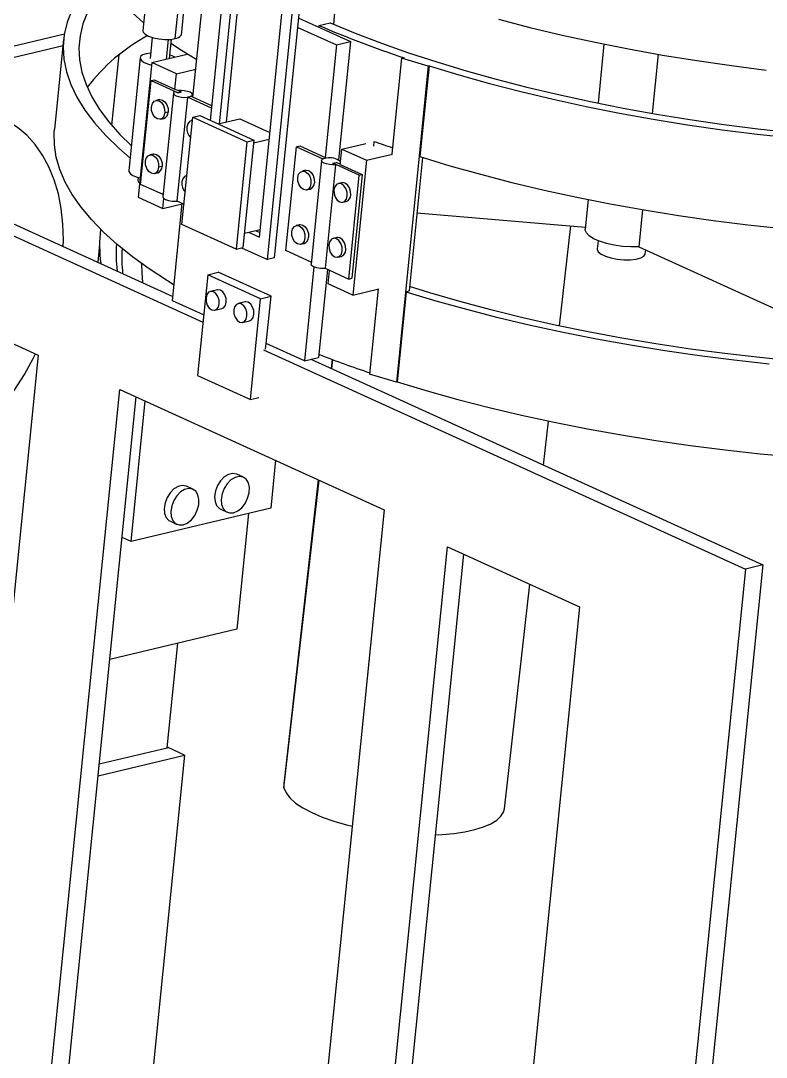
# Model space of a CAD drawing. Header units: inches. Extents: x 0.1 to 8.4, y -6.9 to 10.9.
# Drawn here: x 1.946 to 3.465, y 2.218 to 4.331 of the extents above; entities that cross this region are included whole.
import ezdxf

# ---------------------------------------------------------------- set-up
doc = ezdxf.new("R2010")
doc.units = ezdxf.units.IN
doc.header["$MEASUREMENT"] = 0

msp = doc.modelspace()

# ---------------------------------------------------------------- linework, layer by layer
at = {"color": 7, "linetype": 'Continuous', "lineweight": 25}
for p, q in [((2.4631, 3.8473), (2.5697, 4.9051)), ((2.4489, 3.8439), (2.5554, 4.9017)), ((2.3848, 4.6518), (2.332, 4.1277)), ((2.4027, 4.6436), (2.3501, 4.1209)), ((2.416, 4.6376), (2.3643, 4.1243)), ((2.4323, 3.8896), (2.5041, 4.6022)), ((2.2085, 4.4484), (2.1946, 4.3105)), ((2.2866, 4.4393), (2.2727, 4.3013)), ((2.2607, 4.2943), (2.2746, 4.4322)), ((2.2968, 4.1749), (2.3199, 4.404)), ((2.5899, 4.4043), (2.5832, 4.324)), ((2.5124, 4.3361), (2.6176, 4.2882)), ((2.5104, 4.3172), (2.5891, 4.2814)), ((2.5533, 4.3213), (2.5529, 4.3177)), ((2.5533, 4.3213), (2.5766, 4.3268)), ((1.4043, 4.1539), (2.0347, 4.3042)), ((2.0331, 4.2924), (2.0147, 4.1095)), ((2.2136, 4.2967), (2.2093, 4.2536)), ((2.2489, 4.2541), (2.2528, 4.2929)), ((1.4418, 4.1395), (2.0319, 4.2802)), ((2.5891, 4.2814), (2.566, 4.0523)), ((2.5891, 4.2814), (2.6176, 4.2882)), ((2.6176, 4.2882), (2.5933, 4.0471)), ((3.1346, 4.2832), (3.1225, 4.1628)), ((2.1454, 4.2611), (2.131, 4.1178)), ((2.1891, 4.2552), (2.1659, 4.0252)), ((2.2104, 4.2649), (2.2013, 4.2635)), ((2.2128, 4.2455), (2.2852, 4.2627)), ((2.7218, 4.2542), (2.7022, 4.0593)), ((2.7218, 4.2542), (2.7272, 4.2552)), ((2.7762, 4.238), (2.7218, 4.2542)), ((3.245, 4.2624), (3.2329, 4.142)), ((2.2128, 4.2455), (2.1852, 3.9708)), ((2.263, 4.2227), (2.2128, 4.2455)), ((2.263, 4.2227), (2.3026, 4.2321)), ((2.7762, 4.238), (2.7114, 3.5941)), ((2.778, 4.2387), (2.7593, 4.0537)), ((2.778, 4.2387), (2.7762, 4.238)), ((2.1902, 3.9972), (2.2115, 4.2088)), ((2.2115, 4.2088), (2.2179, 4.2103)), ((2.2115, 4.2088), (2.2654, 4.1843)), ((2.2179, 4.2103), (2.2598, 4.1912)), ((2.2598, 4.1912), (2.263, 4.2227)), ((2.2653, 4.1838), (2.2596, 4.1864)), ((2.2605, 4.1914), (2.2598, 4.1912)), ((2.2605, 4.1914), (2.2725, 4.186)), ((2.2653, 4.1838), (2.2724, 4.1855)), ((2.2654, 4.1843), (2.2653, 4.1838)), ((2.2654, 4.1843), (2.2725, 4.186)), ((2.2725, 4.186), (2.2724, 4.1855)), ((2.2283, 4.17), (2.2212, 4.1683)), ((2.2569, 4.1834), (2.2356, 3.9719)), ((2.2855, 4.1751), (2.2642, 3.9635)), ((2.2855, 4.1751), (2.2927, 4.1768)), ((2.3345, 4.1528), (2.2855, 4.1751)), ((2.2968, 4.1749), (2.2927, 4.1768)), ((2.2957, 4.1754), (2.2961, 4.1795)), ((2.335, 4.1575), (2.2968, 4.1749)), ((2.2463, 4.1447), (2.2392, 4.143)), ((1.4039, 4.132), (2.3171, 3.7163)), ((1.4395, 4.1405), (2.2559, 3.7688)), ((2.2303, 4.13), (2.2374, 4.1317)), ((2.2744, 3.9156), (2.2964, 4.134)), ((2.2958, 4.1277), (2.2933, 4.1271)), ((2.2964, 4.134), (2.3107, 4.1373)), ((2.2964, 4.134), (2.4066, 4.0838)), ((2.3107, 4.1373), (2.4208, 4.0872)), ((2.3479, 4.1204), (2.3922, 4.1309)), ((2.3922, 4.1309), (2.4538, 4.1029)), ((2.4066, 4.0838), (2.3846, 3.8654)), ((2.4208, 4.0872), (2.3988, 3.8688)), ((2.4066, 4.0838), (2.4208, 4.0872)), ((2.4202, 4.0816), (2.4524, 4.0893)), ((2.6001, 4.0692), (2.649, 4.0808)), ((2.6653, 4.075), (2.6663, 4.0848)), ((2.216, 4.0591), (2.2089, 4.0574)), ((2.4863, 3.8624), (2.5076, 4.074)), ((2.5076, 4.074), (2.5147, 4.0757)), ((2.5076, 4.074), (2.5615, 4.0495)), ((2.5147, 4.0757), (2.566, 4.0523)), ((2.597, 4.0377), (2.6001, 4.0692)), ((2.6001, 4.0692), (2.6503, 4.0464)), ((2.6503, 4.0464), (2.7033, 4.059)), ((2.5588, 4.046), (2.5375, 3.8345)), ((2.5615, 4.0495), (2.5614, 4.049)), ((2.5615, 4.0495), (2.5686, 4.0512)), ((2.5685, 4.0507), (2.5616, 4.049)), ((2.566, 4.0523), (2.5686, 4.0512)), ((2.5873, 4.0372), (2.566, 3.8261)), ((2.5686, 4.0512), (2.5685, 4.0507)), ((2.5816, 4.0403), (2.5888, 4.042)), ((2.6355, 4.0158), (2.5816, 4.0403)), ((2.5816, 4.0403), (2.5816, 4.0398)), ((2.5816, 4.0398), (2.5873, 4.0372)), ((2.597, 4.0382), (2.5888, 4.042)), ((2.5973, 4.0406), (2.5951, 4.0391)), ((2.597, 4.0377), (2.6419, 4.0173)), ((2.6503, 4.0464), (2.6226, 3.7716)), ((2.7647, 4.052), (2.7373, 3.7802)), ((2.218, 4.0191), (2.2251, 4.0208)), ((2.234, 4.0338), (2.2269, 4.0321)), ((2.2845, 4.0155), (2.2832, 4.0152)), ((2.5265, 4.0259), (2.5194, 4.0242)), ((2.6142, 3.8042), (2.6355, 4.0158)), ((2.6419, 4.0173), (2.6206, 3.8057)), ((2.6355, 4.0158), (2.6419, 4.0173)), ((2.1849, 4.0115), (2.1843, 4.0052)), ((2.2361, 3.9763), (2.1902, 3.9972)), ((2.6003, 4.0006), (2.5932, 3.9989)), ((2.5285, 3.9859), (2.5357, 3.9876)), ((2.1852, 3.9708), (2.2353, 3.9479)), ((2.2353, 3.9479), (2.2374, 3.9687)), ((2.2353, 3.9479), (2.2749, 3.9574)), ((2.2551, 3.7601), (2.2751, 3.9586)), ((2.2642, 3.9635), (2.2786, 3.957)), ((2.6023, 3.9606), (2.6094, 3.9623)), ((3.1027, 3.9663), (3.0966, 3.9056)), ((2.7533, 3.9393), (3.097, 3.9099)), ((3.2131, 3.9458), (3.2055, 3.87)), ((2.3846, 3.8654), (2.2744, 3.9156)), ((2.5142, 3.915), (2.5071, 3.9133)), ((3.0437, 3.7086), (3.0669, 3.9125)), ((2.4017, 3.8976), (2.4339, 3.9053)), ((2.4103, 3.8997), (2.4323, 3.8896)), ((2.4245, 3.9031), (2.4333, 3.8991)), ((2.5901, 3.8887), (2.583, 3.887)), ((2.1065, 3.8743), (2.1029, 3.8385)), ((2.3846, 3.8654), (2.3988, 3.8688)), ((2.3958, 3.8681), (2.4489, 3.8439)), ((2.5163, 3.875), (2.5234, 3.8767)), ((3.1227, 3.8822), (3.121, 3.8655)), ((3.2055, 3.87), (3.5771, 3.7008)), ((2.4631, 3.8473), (2.4489, 3.8439)), ((2.5379, 3.8389), (2.4863, 3.8624)), ((2.5921, 3.8487), (2.5993, 3.8504)), ((3.2189, 3.8556), (3.2197, 3.8635)), ((2.5435, 3.8288), (2.5243, 3.6376)), ((2.566, 3.8261), (2.6142, 3.8042)), ((2.3268, 3.8129), (2.3062, 3.6075)), ((2.3268, 3.8129), (2.3482, 3.818)), ((2.4345, 3.7639), (2.3268, 3.8129)), ((2.4559, 3.769), (2.3482, 3.818)), ((2.5708, 3.8239), (2.5527, 3.6443)), ((2.5725, 3.7945), (2.5752, 3.8219)), ((2.6142, 3.8042), (2.6206, 3.8057)), ((2.6226, 3.7716), (2.5725, 3.7945)), ((2.6226, 3.7716), (2.6756, 3.7843)), ((2.6745, 3.784), (2.657, 3.6103)), ((1.7122, 3.7719), (1.9814, 3.6493)), ((2.3466, 3.7823), (2.3323, 3.7789)), ((2.4138, 3.5584), (2.4345, 3.7639)), ((2.4345, 3.7639), (2.4559, 3.769)), ((2.4462, 3.6731), (2.4559, 3.769)), ((2.7315, 3.7777), (2.7131, 3.5948)), ((2.7373, 3.7802), (2.7315, 3.7777)), ((2.3186, 3.7312), (2.2551, 3.7601)), ((2.3414, 3.7406), (2.3557, 3.744)), ((2.4032, 3.7575), (2.3889, 3.7541)), ((2.398, 3.7158), (2.4123, 3.7192)), ((2.4409, 3.6599), (3.4228, 3.2129)), ((2.445, 3.6609), (2.4462, 3.6731)), ((2.5243, 3.6376), (2.4462, 3.6731)), ((1.9814, 3.6493), (1.8517, 2.3616)), ((2.5243, 3.6376), (2.5527, 3.6443)), ((2.5374, 3.6407), (3.4584, 3.2214)), ((2.5803, 3.6405), (2.5782, 3.6221)), ((2.3062, 3.6075), (2.4138, 3.5584)), ((2.7114, 3.5941), (2.657, 3.6103)), ((2.7131, 3.5948), (2.7114, 3.5941)), ((1.9812, 1.9234), (2.148, 3.5791)), ((2.148, 3.5791), (2.6863, 3.334)), ((2.0168, 1.9319), (2.1812, 3.564)), ((2.1706, 3.2691), (2.1995, 3.5557)), ((2.4138, 3.5584), (2.4311, 3.5626)), ((3.0114, 3.4249), (3.0216, 3.5146)), ((2.4653, 3.4346), (2.4555, 3.3371)), ((2.3995, 3.4003), (2.386, 3.4064)), ((2.2968, 3.3758), (2.2833, 3.3819)), ((2.5523, 3.395), (2.4818, 2.7754)), ((2.4555, 3.3371), (2.1706, 3.2691)), ((2.3534, 3.3348), (2.3668, 3.3286)), ((2.4101, 3.3262), (2.3863, 3.0905)), ((2.6863, 3.334), (2.5196, 1.6784)), ((2.2507, 3.3103), (2.2642, 3.3041)), ((2.1706, 3.2691), (2.1523, 3.2775)), ((2.6861, 1.9706), (2.8158, 3.2584)), ((2.8158, 3.2584), (3.085, 3.1358)), ((2.7217, 1.9791), (2.849, 3.2432)), ((3.4228, 3.2129), (3.2746, 1.7412)), ((3.4584, 3.2214), (3.3102, 1.7497)), ((3.4584, 3.2214), (3.4228, 3.2129)), ((2.9316, 2.7242), (2.9837, 3.1819)), ((3.085, 3.1358), (2.9553, 1.8481)), ((2.3863, 3.0905), (2.1273, 3.0287)), ((2.2445, 2.8486), (2.266, 3.0618)), ((2.1034, 2.7917), (2.2797, 2.8337)), ((2.1058, 2.8156), (2.2445, 2.8486)), ((2.2797, 2.8337), (2.1814, 1.857)), ((2.2445, 2.8486), (2.2461, 2.849)), ((2.2797, 2.8337), (2.2461, 2.849)), ((2.4818, 2.7754), (2.4823, 2.7667))]:
    msp.add_line(p, q, dxfattribs=at)
at = {"color": 8, "linetype": 'Continuous', "lineweight": 25}
for p, q in [((2.243, 4.2527), (2.2471, 4.2926)), ((2.5796, 3.6215), (2.5817, 3.64)), ((2.4823, 2.7667), (2.5538, 3.3944))]:
    msp.add_line(p, q, dxfattribs=at)
at = {"color": 7, "linetype": 'Continuous', "lineweight": 25, "flags": 128}
for points in [[(2.1963, 4.3268), (2.1734, 4.3467), (2.1468, 4.3726), (2.1236, 4.3986), (2.104, 4.4247), (2.0879, 4.4508), (2.0755, 4.4768), (2.0667, 4.5027), (2.0615, 4.5284), (2.0601, 4.5538), (2.0609, 4.5684)], [(2.104, 4.4246), (2.1004, 4.4211), (2.08, 4.3986), (2.0632, 4.3755), (2.05, 4.3518), (2.0404, 4.3276), (2.0345, 4.3029), (2.0323, 4.2778), (2.0337, 4.2524), (2.0389, 4.2267), (2.0477, 4.2009), (2.0601, 4.1748), (2.0762, 4.1488), (2.0958, 4.1227), (2.119, 4.0966), (2.1456, 4.0707), (2.1685, 4.0508)], [(2.1198, 4.4033), (2.1115, 4.3936), (2.095, 4.3711), (2.082, 4.348), (2.0726, 4.3244), (2.0667, 4.3003), (2.0644, 4.2759), (2.0656, 4.2511), (2.0705, 4.2261), (2.0789, 4.2009), (2.0909, 4.1755), (2.1064, 4.1501), (2.1253, 4.1246), (2.1477, 4.0992), (2.171, 4.0762)], [(2.9196, 4.3337), (2.9838, 4.3171), (3.0495, 4.3015), (3.1165, 4.2869), (3.1847, 4.2733), (3.2538, 4.2609), (3.3238, 4.2495), (3.3944, 4.2393), (3.4655, 4.2303)], [(2.5766, 4.3268), (2.6277, 4.3058), (2.681, 4.2854), (2.7365, 4.2657), (2.7941, 4.2469), (2.8535, 4.2288), (2.9147, 4.2117), (2.9775, 4.1955), (3.0417, 4.1802), (3.1072, 4.1659), (3.1738, 4.1527), (3.2414, 4.1405), (3.3098, 4.1294), (3.3789, 4.1195), (3.4484, 4.1106), (3.5181, 4.103)], [(2.1946, 4.3105), (2.1953, 4.3074), (2.1993, 4.3032), (2.2064, 4.2992), (2.2162, 4.296), (2.2275, 4.2937), (2.2395, 4.2926), (2.2509, 4.2928), (2.2607, 4.2943)], [(2.3045, 4.2508), (2.2733, 4.2704), (2.252, 4.2847)], [(2.2013, 4.2635), (2.1942, 4.261), (2.19, 4.2576), (2.1892, 4.2537), (2.1918, 4.2495), (2.1975, 4.2455), (2.206, 4.242), (2.2123, 4.2403)], [(2.2596, 4.2566), (2.2543, 4.2591), (2.2496, 4.2607)], [(2.778, 4.2387), (2.8387, 4.2203), (2.9013, 4.2028), (2.9654, 4.1862), (3.0311, 4.1706), (3.0981, 4.1561), (3.1662, 4.1426), (3.2352, 4.1302), (3.3051, 4.1188), (3.3757, 4.1087), (3.4467, 4.0997), (3.518, 4.0919)], [(2.2596, 4.1864), (2.2573, 4.1846), (2.2571, 4.1824), (2.2588, 4.1802), (2.2623, 4.178), (2.2674, 4.1763), (2.2733, 4.1751), (2.2797, 4.1745), (2.2856, 4.1747)], [(2.2933, 4.1765), (2.2955, 4.1781), (2.2961, 4.1803), (2.2944, 4.1826), (2.2908, 4.1849), (2.2855, 4.1867), (2.2792, 4.1879), (2.2727, 4.1885), (2.2674, 4.1883)], [(2.2123, 4.1553), (2.214, 4.1618), (2.2175, 4.1665), (2.2223, 4.1685), (2.2276, 4.1675), (2.2326, 4.1638), (2.2366, 4.1578), (2.2389, 4.1505), (2.2392, 4.143)], [(2.2283, 4.17), (2.2294, 4.1702), (2.2347, 4.1692), (2.2397, 4.1655), (2.2437, 4.1595), (2.246, 4.1522), (2.2463, 4.1447)], [(2.0325, 3.8706), (2.0328, 3.8833), (2.0318, 3.9163), (2.0284, 3.948), (2.0224, 3.9782), (2.0141, 4.0066), (2.0033, 4.0329), (1.9903, 4.057), (1.9752, 4.0785), (1.958, 4.0974), (1.939, 4.1134), (1.9183, 4.1264), (1.896, 4.1363), (1.8724, 4.143), (1.8477, 4.1465), (1.8221, 4.1466), (1.7959, 4.1435), (1.7692, 4.1372), (1.7422, 4.1276), (1.7154, 4.1149), (1.6887, 4.0992), (1.6626, 4.0806), (1.6372, 4.0594), (1.6308, 4.0534)], [(2.2392, 4.143), (2.2375, 4.1364), (2.2339, 4.1318), (2.2292, 4.1298), (2.2239, 4.1307), (2.2189, 4.1345), (2.2149, 4.1405), (2.2126, 4.1478), (2.2123, 4.1553)], [(2.2958, 4.1274), (2.2945, 4.1273), (2.2897, 4.1253), (2.2862, 4.1207), (2.2844, 4.1141)], [(2.2583, 3.7919), (2.2448, 3.8002), (2.2075, 3.8247), (2.1733, 3.8494), (2.1422, 3.8745), (2.1144, 3.8998), (2.0898, 3.9253), (2.0686, 3.9508), (2.0508, 3.9764), (2.0365, 4.0019), (2.0256, 4.0274), (2.0183, 4.0527), (2.0144, 4.0777), (2.0141, 4.1025), (2.0147, 4.1095)], [(2.2, 4.0443), (2.2017, 4.0509), (2.2052, 4.0555), (2.21, 4.0575), (2.2153, 4.0566), (2.2203, 4.0529), (2.2243, 4.0469), (2.2266, 4.0396), (2.2269, 4.0321)], [(2.216, 4.0591), (2.2171, 4.0592), (2.2224, 4.0583), (2.2274, 4.0546), (2.2314, 4.0486), (2.2337, 4.0413), (2.234, 4.0338)], [(2.2269, 4.0321), (2.2252, 4.0255), (2.2217, 4.0209), (2.2169, 4.0189), (2.2116, 4.0198), (2.2066, 4.0236), (2.2026, 4.0295), (2.2003, 4.0368), (2.2, 4.0443)], [(2.5873, 4.0372), (2.5813, 4.0371), (2.575, 4.0377), (2.569, 4.0389), (2.564, 4.0407), (2.5605, 4.0428), (2.5589, 4.0451), (2.5592, 4.0472), (2.5616, 4.049)], [(2.7593, 4.0537), (2.8201, 4.0353), (2.8826, 4.0178), (2.9468, 4.0012), (3.0125, 3.9857), (3.0794, 3.9711), (3.1475, 3.9576), (3.2166, 3.9452), (3.2865, 3.9339), (3.357, 3.9237), (3.4281, 3.9147), (3.4994, 3.9069)], [(2.1659, 4.0252), (2.166, 4.0237), (2.1686, 4.0196), (2.1744, 4.0156), (2.1828, 4.0121), (2.1892, 4.0103)], [(2.2845, 4.0154), (2.2843, 4.0154), (2.2795, 4.0134), (2.276, 4.0088), (2.2743, 4.0022)], [(2.5105, 4.0112), (2.5122, 4.0178), (2.5158, 4.0224), (2.5205, 4.0244), (2.5258, 4.0235), (2.5308, 4.0197), (2.5348, 4.0137), (2.5371, 4.0064), (2.5374, 3.9989)], [(2.5265, 4.0259), (2.5277, 4.0261), (2.5329, 4.0252), (2.538, 4.0214), (2.5419, 4.0154), (2.5442, 4.0081), (2.5445, 4.0006)], [(2.1843, 4.0052), (2.1843, 4.0052), (2.1855, 4.0024), (2.1882, 4.0006)], [(2.5374, 3.9989), (2.5357, 3.9924), (2.5322, 3.9877), (2.5274, 3.9857), (2.5221, 3.9867), (2.5171, 3.9904), (2.5131, 3.9964), (2.5108, 4.0037), (2.5105, 4.0112)], [(2.6112, 3.9737), (2.6109, 3.9812), (2.6086, 3.9885), (2.6046, 3.9944), (2.5996, 3.9982), (2.5943, 3.9991), (2.5895, 3.9971), (2.586, 3.9925), (2.5843, 3.9859)], [(2.6183, 3.9754), (2.618, 3.9829), (2.6157, 3.9902), (2.6117, 3.9961), (2.6067, 3.9999), (2.6014, 4.0008), (2.6003, 4.0006)], [(2.5843, 3.9859), (2.5846, 3.9784), (2.5869, 3.9711), (2.5909, 3.9651), (2.5959, 3.9614), (2.6012, 3.9605), (2.6059, 3.9625), (2.6095, 3.9671), (2.6112, 3.9737)], [(2.2356, 3.9719), (2.2356, 3.9718), (2.2369, 3.9691), (2.241, 3.9665), (2.2472, 3.9644), (2.2547, 3.9632), (2.2622, 3.963), (2.265, 3.9632)], [(2.4982, 3.9003), (2.5, 3.9068), (2.5035, 3.9115), (2.5082, 3.9135), (2.5135, 3.9125), (2.5186, 3.9088), (2.5225, 3.9028), (2.5248, 3.8955), (2.5251, 3.888)], [(2.5142, 3.915), (2.5154, 3.9152), (2.5207, 3.9142), (2.5257, 3.9105), (2.5296, 3.9045), (2.532, 3.8972), (2.5323, 3.8897)], [(2.5251, 3.888), (2.5234, 3.8814), (2.5199, 3.8768), (2.5151, 3.8748), (2.5098, 3.8757), (2.5048, 3.8795), (2.5009, 3.8854), (2.4985, 3.8927), (2.4982, 3.9003)], [(2.6082, 3.8635), (2.6078, 3.871), (2.6055, 3.8783), (2.6016, 3.8842), (2.5965, 3.888), (2.5913, 3.8889), (2.5901, 3.8887)], [(3.2055, 3.87), (3.1893, 3.8698), (3.1724, 3.8708), (3.1556, 3.8732), (3.1397, 3.8766), (3.1255, 3.8811), (3.1135, 3.8863), (3.1045, 3.8921), (3.0988, 3.8981), (3.0966, 3.9041), (3.0966, 3.9056)], [(2.601, 3.8618), (2.6007, 3.8693), (2.5984, 3.8766), (2.5944, 3.8825), (2.5894, 3.8863), (2.5841, 3.8872), (2.5794, 3.8852), (2.5758, 3.8806), (2.5741, 3.874)], [(2.5741, 3.874), (2.5744, 3.8665), (2.5767, 3.8592), (2.5807, 3.8532), (2.5857, 3.8495), (2.591, 3.8486), (2.5958, 3.8506), (2.5993, 3.8552), (2.601, 3.8618)], [(3.121, 3.8655), (3.121, 3.8646), (3.1231, 3.8598), (3.1288, 3.855), (3.1376, 3.8507), (3.1489, 3.8471), (3.1618, 3.8446), (3.1754, 3.8432), (3.1885, 3.8432), (3.2002, 3.8445), (3.2096, 3.8471), (3.216, 3.8506), (3.2188, 3.855), (3.2189, 3.8556)], [(2.1922, 3.8354), (2.1923, 3.8171), (2.1939, 3.7971)], [(2.5668, 3.8258), (2.564, 3.8255), (2.5565, 3.8258), (2.549, 3.827), (2.5428, 3.8291), (2.5387, 3.8317), (2.5375, 3.8344), (2.5375, 3.8345)], [(3.5235, 3.6371), (3.4523, 3.6441), (3.3813, 3.6522), (3.3107, 3.6615), (3.2406, 3.6721), (3.1712, 3.6837), (3.1026, 3.6965), (3.0352, 3.7104), (2.969, 3.7254), (2.9042, 3.7413), (2.8409, 3.7583), (2.7794, 3.7761), (2.7382, 3.7889)], [(2.3387, 3.7781), (2.3334, 3.7791), (2.3287, 3.7771), (2.3252, 3.7724), (2.3234, 3.7659), (2.3237, 3.7583), (2.3261, 3.751), (2.33, 3.7451), (2.335, 3.7413)], [(2.335, 3.7413), (2.3403, 3.7404), (2.3451, 3.7424), (2.3486, 3.747), (2.3503, 3.7536), (2.35, 3.7611), (2.3477, 3.7684), (2.3437, 3.7744), (2.3387, 3.7781)], [(2.353, 3.7815), (2.3477, 3.7825), (2.3466, 3.7823)], [(2.3557, 3.744), (2.3593, 3.7458), (2.3628, 3.7504), (2.3646, 3.757), (2.3643, 3.7645), (2.362, 3.7718), (2.358, 3.7778), (2.353, 3.7815)], [(3.4716, 3.6309), (3.4003, 3.6388), (3.3293, 3.6477), (3.2587, 3.6579), (3.1888, 3.6692), (3.1197, 3.6816), (3.0516, 3.6951), (2.9847, 3.7097), (2.919, 3.7253), (2.8548, 3.7418), (2.7923, 3.7593), (2.7315, 3.7777)], [(2.3953, 3.7534), (2.39, 3.7543), (2.3853, 3.7523), (2.3817, 3.7477), (2.38, 3.7411), (2.3803, 3.7336), (2.3826, 3.7263), (2.3866, 3.7203), (2.3916, 3.7166)], [(2.3916, 3.7166), (2.3969, 3.7156), (2.4017, 3.7176), (2.4052, 3.7223), (2.4069, 3.7289), (2.4066, 3.7364), (2.4043, 3.7437), (2.4003, 3.7496), (2.3953, 3.7534)], [(2.4096, 3.7568), (2.4043, 3.7577), (2.4032, 3.7575)], [(2.4123, 3.7192), (2.4159, 3.721), (2.4194, 3.7257), (2.4212, 3.7323), (2.4209, 3.7398), (2.4185, 3.7471), (2.4146, 3.753), (2.4096, 3.7568)], [(1.71, 3.4053), (1.7353, 3.4129), (1.7622, 3.424), (1.789, 3.4382), (1.8154, 3.4554), (1.8412, 3.4753), (1.8661, 3.4978), (1.89, 3.5228), (1.9126, 3.55), (1.9338, 3.5791), (1.9533, 3.6099), (1.9709, 3.6422), (1.9758, 3.6519)], [(2.7131, 3.5948), (2.7739, 3.5764), (2.8364, 3.5589), (2.9006, 3.5424), (2.9662, 3.5268), (3.0332, 3.5122), (3.1013, 3.4987), (3.1704, 3.4863), (3.2403, 3.475), (3.3108, 3.4648), (3.3818, 3.4558), (3.4531, 3.448), (3.5246, 3.4414)], [(2.386, 3.4064), (2.3854, 3.4067), (2.3776, 3.408), (2.3691, 3.406), (2.3607, 3.4008), (2.353, 3.3929), (2.3469, 3.3831), (2.3427, 3.3722), (2.341, 3.3611), (2.3418, 3.3508), (2.3451, 3.3423), (2.3506, 3.3364), (2.3534, 3.3348)], [(2.2833, 3.3819), (2.2827, 3.3822), (2.2749, 3.3835), (2.2664, 3.3815), (2.258, 3.3763), (2.2503, 3.3685), (2.2442, 3.3586), (2.2401, 3.3477), (2.2383, 3.3366), (2.2391, 3.3263), (2.2424, 3.3179), (2.2479, 3.3119), (2.2507, 3.3103)], [(2.3794, 3.3277), (2.388, 3.3313), (2.3961, 3.3379), (2.4031, 3.3468), (2.4083, 3.3573), (2.4113, 3.3685), (2.4118, 3.3793), (2.4097, 3.3887), (2.4052, 3.3961), (2.3989, 3.4006), (2.3911, 3.4019), (2.3826, 3.3998), (2.3741, 3.3947), (2.3665, 3.3868), (2.3603, 3.377), (2.3562, 3.366), (2.3545, 3.3549), (2.3553, 3.3447), (2.3586, 3.3362), (2.364, 3.3302), (2.3712, 3.3273), (2.3794, 3.3277)], [(2.2768, 3.3032), (2.2853, 3.3068), (2.2935, 3.3134), (2.3004, 3.3224), (2.3056, 3.3329), (2.3086, 3.344), (2.3091, 3.3548), (2.307, 3.3643), (2.3026, 3.3716), (2.2962, 3.3761), (2.2884, 3.3774), (2.2799, 3.3753), (2.2714, 3.3702), (2.2638, 3.3623), (2.2576, 3.3525), (2.2535, 3.3415), (2.2518, 3.3305), (2.2526, 3.3202), (2.2559, 3.3117), (2.2614, 3.3058), (2.2685, 3.3028), (2.2768, 3.3032)], [(2.4823, 2.7667), (2.4865, 2.7565), (2.4944, 2.7462), (2.506, 2.7359), (2.5211, 2.7259), (2.5393, 2.7163), (2.5604, 2.7073), (2.5839, 2.699), (2.6096, 2.6916), (2.6213, 2.6886)], [(2.7914, 2.6713), (2.8045, 2.6719), (2.8288, 2.6741), (2.8513, 2.6773), (2.8715, 2.6817), (2.8892, 2.6872), (2.9041, 2.6936), (2.916, 2.7008), (2.9246, 2.7089), (2.9299, 2.7175), (2.9316, 2.7242)]]:
    msp.add_lwpolyline(points, dxfattribs=at)
at = {"color": 7, "linetype": 'Continuous', "lineweight": 25}
for centre, radius, start, end in [((3.4525, 6.4259), 2.2887, 246.8657, 251.5242), ((2.3905, 3.9589), 0.3891, 118.6431, 142.6081), ((2.2592, 4.3105), 0.0163, 275.4524, 325.7229), ((2.2328, 4.1444), 0.0135, 289.9715, 1.3603), ((2.3108, 4.1111), 0.0265, 173.4976, 225.5625), ((3.5224, 6.4913), 2.5543, 250.4166, 251.2994), ((2.5756, 4.017), 0.0345, 50.5583, 102.1538), ((2.2205, 4.0335), 0.0135, 289.9732, 1.3586), ((2.3011, 3.9993), 0.0269, 173.7722, 222.0638), ((2.531, 4.0003), 0.0135, 289.9715, 1.3603), ((2.6048, 3.975), 0.0135, 289.9715, 1.3603), ((2.3801, 3.8711), 0.2736, 172.7855, 187.4069), ((2.5188, 3.8894), 0.0135, 289.9715, 1.3603), ((2.4031, 3.8553), 0.263, 175.5491, 187.5915), ((2.4233, 3.8467), 0.2716, 175.9272, 186.6058), ((2.5946, 3.8631), 0.0135, 289.9685, 1.3633), ((3.4333, 5.9094), 2.424, 248.7152, 251.328)]:
    msp.add_arc(centre, radius, start, end, dxfattribs=at)

doc.saveas('drawing.dxf')
